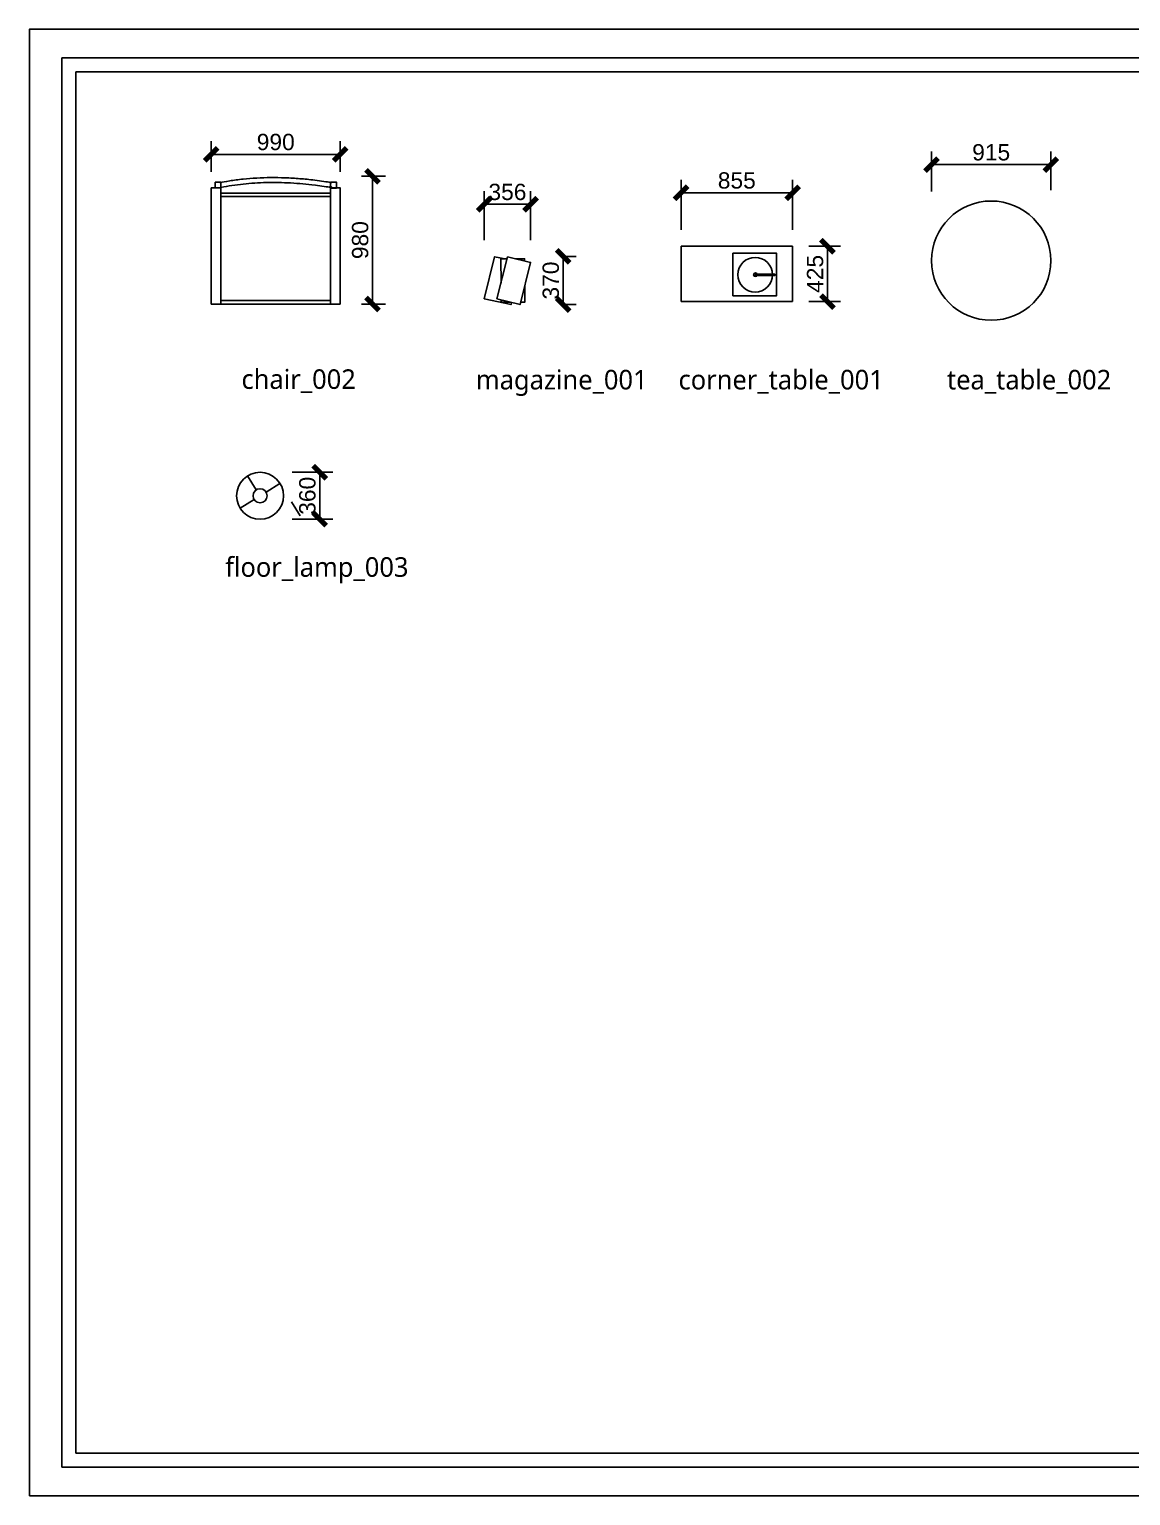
# Model space of a CAD drawing. Extents: x 96704 to 336282, y 34580 to 122302.
# Drawn here: x 134640 to 143087, y 93341 to 104589 of the extents above; entities that cross this region are included whole.
import ezdxf

# ---------------------------------------------------------------- set-up
doc = ezdxf.new("R2010")
doc.units = 0
doc.header["$LTSCALE"] = 1000
doc.header["$MEASUREMENT"] = 0
doc.layers.add('A-WINDOW-门窗', color=153, linetype='Continuous')
doc.layers.add('PM-家具', color=146, linetype='Continuous')
doc.styles.add('ar', font='arial.ttf')
doc.styles.get("Standard").update_dxf_attribs({"font": 'gbenor.shx', "bigfont": 'gbcbig.shx'})
doc.dimstyles.new('1-50', dxfattribs={"dimscale": 50, "dimtxt": 2.5, "dimasz": 2, "dimexe": 2, "dimexo": 2.5, "dimgap": 0.6, "dimtad": 1, "dimdec": 0, "dimrnd": 0.005, "dimzin": 0, "dimdsep": 46, "dimtxsty": 'ar', "dimblk": 'ARCHTICK', "dimcen": 0.125, "dimclrd": 44, "dimclre": 44, "dimclrt": 50, "dimadec": 0, "dimazin": 0, "dimtfac": 1, "dimtdec": 0, "dimtix": 1, "dimtmove": 1, "dimatfit": 3, "dimldrblk": 'DOT', "dimfxl": 1, "dimtvp": 1, "dimtolj": 1, "dimtzin": 0, "dimarcsym": 0})

# ---------------------------------------------------------------- blocks, each defined once
blk = doc.blocks.new('图框2')
at = {"color": 251}
for p, q in [((25027, 17757), (372, 17757)), ((372, 17757), (372, 493)), ((372, 493), (25027, 493))]:
    blk.add_line(p, q, dxfattribs=at)
for p, q in [((24853, 17583), (546, 17583)), ((546, 667), (546, 17583)), ((546, 667), (24853, 667))]:
    blk.add_line(p, q)
blk.add_lwpolyline([(-25, 145), (25375, 145), (25375, 18105), (-25, 18105)], close=True)
blk = doc.blocks.new('_ArchTick')
at = {"color": 0, "linetype": 'ByBlock', "const_width": 0.4}
blk.add_lwpolyline([(-0.5, -0.5), (0.5, 0.5)], dxfattribs=at)
blk = doc.blocks.new('*D120')
at = {"layer": 'A-WINDOW-门窗', "color": 3, "lineweight": -2, "transparency": 16777216}
for p, q in [((139639, 103050), (139639, 103435)), ((140494, 103050), (140494, 103435)), ((139639, 103335), (140494, 103335))]:
    blk.add_line(p, q, dxfattribs=at)
at = {"layer": 'Defpoints', "color": 0, "transparency": 16777216}
for p in [(140494, 103335), (139639, 102925), (140494, 102925)]:
    blk.add_point(p, dxfattribs=at)
at = {"layer": 'A-WINDOW-门窗', "color": 3, "lineweight": -2, "transparency": 16777216, "xscale": 100, "yscale": 100, "zscale": 100, "rotation": 180}
blk.add_blockref('_ArchTick', (139639, 103335), dxfattribs=at)
at = {"layer": 'A-WINDOW-门窗', "color": 3, "lineweight": -2, "transparency": 16777216, "xscale": 100, "yscale": 100, "zscale": 100}
blk.add_blockref('_ArchTick', (140494, 103335), dxfattribs=at)
at = {"layer": 'A-WINDOW-门窗', "color": 255, "transparency": 16777216, "insert": (140066, 103429), "char_height": 125, "attachment_point": 5, "style": 'ar'}
blk.add_mtext('\\A1;855', dxfattribs=at)
blk = doc.blocks.new('_Dot')
at = {"color": 0, "linetype": 'ByBlock', "lineweight": -2}
blk.add_line((-0.5, 0), (-1, 0), dxfattribs=at)
at = {"color": 0, "linetype": 'ByBlock', "const_width": 0.5}
blk.add_lwpolyline([(-0.25, 0, 1), (0.25, 0, 1)], format="xyb", close=True, dxfattribs=at)
blk = doc.blocks.new('*D121')
at = {"layer": 'A-WINDOW-门窗', "color": 3, "lineweight": -2, "transparency": 16777216}
for p, q in [((138129, 102972), (138129, 103347)), ((138485, 102972), (138485, 103347)), ((138129, 103247), (138485, 103247))]:
    blk.add_line(p, q, dxfattribs=at)
at = {"layer": 'Defpoints', "color": 0, "transparency": 16777216}
for p in [(138485, 103247), (138129, 102847), (138485, 102847)]:
    blk.add_point(p, dxfattribs=at)
at = {"layer": 'A-WINDOW-门窗', "color": 3, "lineweight": -2, "transparency": 16777216, "xscale": 100, "yscale": 100, "zscale": 100, "rotation": 180}
blk.add_blockref('_ArchTick', (138129, 103247), dxfattribs=at)
at = {"layer": 'A-WINDOW-门窗', "color": 3, "lineweight": -2, "transparency": 16777216, "xscale": 100, "yscale": 100, "zscale": 100}
blk.add_blockref('_ArchTick', (138485, 103247), dxfattribs=at)
at = {"layer": 'A-WINDOW-门窗', "color": 255, "transparency": 16777216, "insert": (138307, 103341), "char_height": 125, "attachment_point": 5, "style": 'ar'}
blk.add_mtext('\\A1;356', dxfattribs=at)
blk = doc.blocks.new('*D122')
at = {"layer": 'A-WINDOW-门窗', "color": 3, "lineweight": -2, "transparency": 16777216}
for p, q in [((141560, 103344), (141560, 103651)), ((142475, 103356), (142475, 103651)), ((141560, 103551), (142475, 103551))]:
    blk.add_line(p, q, dxfattribs=at)
at = {"layer": 'Defpoints', "color": 0, "transparency": 16777216}
for p in [(142475, 103551), (141560, 103219), (142475, 103231)]:
    blk.add_point(p, dxfattribs=at)
at = {"layer": 'A-WINDOW-门窗', "color": 3, "lineweight": -2, "transparency": 16777216, "xscale": 100, "yscale": 100, "zscale": 100, "rotation": 180}
blk.add_blockref('_ArchTick', (141560, 103551), dxfattribs=at)
at = {"layer": 'A-WINDOW-门窗', "color": 3, "lineweight": -2, "transparency": 16777216, "xscale": 100, "yscale": 100, "zscale": 100}
blk.add_blockref('_ArchTick', (142475, 103551), dxfattribs=at)
at = {"layer": 'A-WINDOW-门窗', "color": 255, "transparency": 16777216, "insert": (142017, 103645), "char_height": 125, "attachment_point": 5, "style": 'ar'}
blk.add_mtext('\\A1;915', dxfattribs=at)
blk = doc.blocks.new('*D129')
at = {"layer": 'A-WINDOW-门窗', "color": 3, "lineweight": -2, "transparency": 16777216}
for p, q in [((136035, 103497), (136035, 103730)), ((137025, 103497), (137025, 103730)), ((136035, 103630), (137025, 103630))]:
    blk.add_line(p, q, dxfattribs=at)
at = {"layer": 'Defpoints', "color": 0, "transparency": 16777216}
for p in [(137025, 103630), (136035, 103372), (137025, 103372)]:
    blk.add_point(p, dxfattribs=at)
at = {"layer": 'A-WINDOW-门窗', "color": 3, "lineweight": -2, "transparency": 16777216, "xscale": 100, "yscale": 100, "zscale": 100, "rotation": 180}
blk.add_blockref('_ArchTick', (136035, 103630), dxfattribs=at)
at = {"layer": 'A-WINDOW-门窗', "color": 3, "lineweight": -2, "transparency": 16777216, "xscale": 100, "yscale": 100, "zscale": 100}
blk.add_blockref('_ArchTick', (137025, 103630), dxfattribs=at)
at = {"layer": 'A-WINDOW-门窗', "color": 255, "transparency": 16777216, "insert": (136530, 103724), "char_height": 125, "attachment_point": 5, "style": 'ar'}
blk.add_mtext('\\A1;990', dxfattribs=at)
blk = doc.blocks.new('*D130')
at = {"layer": 'A-WINDOW-门窗', "color": 3, "lineweight": -2, "transparency": 16777216}
for p, q in [((137188, 103462), (137372, 103462)), ((137272, 103462), (137272, 102482)), ((137188, 102482), (137372, 102482))]:
    blk.add_line(p, q, dxfattribs=at)
at = {"layer": 'Defpoints', "color": 0, "transparency": 16777216}
for p in [(137063, 103462), (137063, 102482), (137272, 102482)]:
    blk.add_point(p, dxfattribs=at)
at = {"layer": 'A-WINDOW-门窗', "color": 3, "lineweight": -2, "transparency": 16777216, "xscale": 100, "yscale": 100, "zscale": 100}
for p, rotation in [((137272, 103462), 90), ((137272, 102482), 270)]:
    blk.add_blockref('_ArchTick', p, dxfattribs=dict(at, rotation=rotation))
at = {"layer": 'A-WINDOW-门窗', "color": 255, "transparency": 16777216, "insert": (137178, 102972), "char_height": 125, "attachment_point": 5, "rotation": 90, "style": 'ar'}
blk.add_mtext('\\A1;980', dxfattribs=at)
blk = doc.blocks.new('*D131')
at = {"layer": 'A-WINDOW-门窗', "color": 3, "lineweight": -2, "transparency": 16777216}
for p, q in [((138731, 102847), (138834, 102847)), ((138734, 102847), (138734, 102477)), ((138731, 102477), (138834, 102477))]:
    blk.add_line(p, q, dxfattribs=at)
at = {"layer": 'Defpoints', "color": 0, "transparency": 16777216}
for p in [(138606, 102847), (138606, 102477), (138734, 102477)]:
    blk.add_point(p, dxfattribs=at)
at = {"layer": 'A-WINDOW-门窗', "color": 3, "lineweight": -2, "transparency": 16777216, "xscale": 100, "yscale": 100, "zscale": 100}
for p, rotation in [((138734, 102847), 90), ((138734, 102477), 270)]:
    blk.add_blockref('_ArchTick', p, dxfattribs=dict(at, rotation=rotation))
at = {"layer": 'A-WINDOW-门窗', "color": 255, "transparency": 16777216, "insert": (138640, 102662), "char_height": 125, "attachment_point": 5, "rotation": 90, "style": 'ar'}
blk.add_mtext('\\A1;370', dxfattribs=at)
blk = doc.blocks.new('*D132')
at = {"layer": 'A-WINDOW-门窗', "color": 3, "lineweight": -2, "transparency": 16777216}
for p, q in [((140619, 102925), (140861, 102925)), ((140761, 102925), (140761, 102500)), ((140619, 102500), (140861, 102500))]:
    blk.add_line(p, q, dxfattribs=at)
at = {"layer": 'Defpoints', "color": 0, "transparency": 16777216}
for p in [(140494, 102925), (140494, 102500), (140761, 102500)]:
    blk.add_point(p, dxfattribs=at)
at = {"layer": 'A-WINDOW-门窗', "color": 3, "lineweight": -2, "transparency": 16777216, "xscale": 100, "yscale": 100, "zscale": 100}
for p, rotation in [((140761, 102925), 90), ((140761, 102500), 270)]:
    blk.add_blockref('_ArchTick', p, dxfattribs=dict(at, rotation=rotation))
at = {"layer": 'A-WINDOW-门窗', "color": 255, "transparency": 16777216, "insert": (140667, 102713), "char_height": 125, "attachment_point": 5, "rotation": 90, "style": 'ar'}
blk.add_mtext('\\A1;425', dxfattribs=at)
blk = doc.blocks.new('*D137')
at = {"layer": 'A-WINDOW-门窗', "color": 3, "lineweight": -2, "transparency": 16777216}
for p, q in [((136655, 101191), (136967, 101191)), ((136867, 101191), (136867, 100831)), ((136655, 100831), (136967, 100831))]:
    blk.add_line(p, q, dxfattribs=at)
at = {"layer": 'Defpoints', "color": 0, "transparency": 16777216}
for p in [(136530, 101191), (136530, 100831), (136867, 100831)]:
    blk.add_point(p, dxfattribs=at)
at = {"layer": 'A-WINDOW-门窗', "color": 3, "lineweight": -2, "transparency": 16777216, "xscale": 100, "yscale": 100, "zscale": 100}
for p, rotation in [((136867, 101191), 90), ((136867, 100831), 270)]:
    blk.add_blockref('_ArchTick', p, dxfattribs=dict(at, rotation=rotation))
at = {"layer": 'A-WINDOW-门窗', "color": 255, "transparency": 16777216, "insert": (136773, 101011), "char_height": 125, "attachment_point": 5, "rotation": 90, "style": 'ar'}
blk.add_mtext('\\A1;360', dxfattribs=at)
blk = doc.blocks.new('54645765767')
for p, q in [((-132508, -22070), (-132508, -22495)), ((-131653, -22070), (-132508, -22070)), ((-131653, -22495), (-131653, -22070)), ((-132508, -22495), (-131653, -22495))]:
    blk.add_line(p, q)
for points in [[(-132111, -22125), (-131776, -22125), (-131776, -22451), (-132111, -22451)], [(-131938, -22285), (-131788, -22285), (-131788, -22294), (-131938, -22294)]]:
    blk.add_lwpolyline(points, close=True)
for centre, major_axis, ratio in [((-131940, -22289), (0, -133), 0.996211), ((-131938, -22289), (0, -14.3), 0.958156)]:
    blk.add_ellipse(centre, major_axis=major_axis, ratio=ratio)
blk = doc.blocks.new('345668009')
for points in [[(-136082, -21578), (-136037, -21578), (-136037, -21623), (-136082, -21623)], [(-135197, -21579), (-135152, -21579), (-135152, -21624), (-135197, -21624)], [(-136112, -21623), (-136037, -21623), (-136037, -22514), (-136112, -22514)]]:
    blk.add_lwpolyline(points, close=True)
for points in [[(-135122, -22514), (-136037, -22514), (-136037, -21664)], [(-136037, -21664), (-135197, -21664), (-135197, -22516)], [(-135197, -22488), (-136037, -22488), (-136037, -21690)], [(-136037, -21690), (-135197, -21690), (-135197, -22516)], [(-135197, -22516), (-135197, -21623)], [(-135197, -21623), (-135122, -21623), (-135122, -22514)]]:
    blk.add_lwpolyline(points)
blk.add_open_spline([(-136037, -21619), (-135655, -21544), (-135197, -21619), (-135197, -21600), (-135197, -21581), (-135655, -21507), (-136037, -21581), (-136037, -21600), (-136037, -21618)], degree=2, knots=[0, 0, 0, 1, 1, 2, 2, 3, 3, 4, 4, 4])
blk = doc.blocks.new('54657676')
for points in [[(-133808, -22502), (-133812, -22518), (-134018, -22474), (-133938, -22151), (-133844, -22171)], [(-133889, -22353), (-133891, -22167), (-133843, -22166)], [(-133779, -22166), (-133708, -22166), (-133708, -22184)], [(-133707, -22374), (-133706, -22499), (-133738, -22499)], [(-133819, -22499), (-133889, -22500), (-133889, -22482)]]:
    blk.add_lwpolyline(points)
blk.add_lwpolyline([(-133839, -22151), (-133662, -22195), (-133743, -22518), (-133920, -22474)], close=True)

msp = doc.modelspace()

# ---------------------------------------------------------------- linework, layer by layer
at = {"color": 146}
msp.add_line((138128.6, 103247.4), (138484.6, 103247.4), dxfattribs=at)
at = {"layer": 'A-WINDOW-门窗', "color": 9}
msp.add_lwpolyline([(136651.2, 100965), (136718.1, 100858.2)], dxfattribs=at)
at = {"layer": 'PM-家具', "color": 250}
for points in [[(136381.1, 101056.5), (136314.3, 101163.3)], [(136455.6, 101039.5), (136562.4, 101106.3)], [(136364.1, 100982), (136257.3, 100915.2)]]:
    msp.add_lwpolyline(points, dxfattribs=at)
at = {"layer": 'PM-家具'}
for centre, radius in [((142017.4, 102814.5), 457.5), ((136409.8, 101010.8), 180)]:
    msp.add_circle(centre, radius, dxfattribs=at)
at = {"layer": 'PM-家具', "color": 250}
msp.add_circle((136409.8, 101010.8), 54, dxfattribs=at)

# ---------------------------------------------------------------- block references
at = {"xscale": 0.6263055771723246, "yscale": 0.6263055771723246, "zscale": 0.6263055771723246}
msp.add_blockref('图框2', (134655.9, 93249.8), dxfattribs=at)
at = {"layer": 'PM-家具'}
for name in ['345668009', '54645765767', '54657676']:
    msp.add_blockref(name, (272146.9, 124995.7), dxfattribs=at)

# ---------------------------------------------------------------- texts
at = {"char_height": 150, "width": 1434.402, "attachment_point": 1}
for s, insert in [('{\\fMicrosoft YaHei|b0|i0|c134|p34;chair_002}', (136267.2, 101980.7)), ('{\\fMicrosoft YaHei|b0|i0|c134|p34;magazine_001}', (138064.8, 101976.7)), ('{\\fMicrosoft YaHei|b0|i0|c134|p34;corner_table_001}', (139619.2, 101976.7)), ('{\\fMicrosoft YaHei|b0|i0|c134|p34;tea_table_002}', (141678, 101976.7)), ('{\\fMicrosoft YaHei|b0|i0|c134|p34;floor_lamp_003}', (136142, 100539.6))]:
    msp.add_mtext(s, dxfattribs=dict(at, insert=insert))

# ---------------------------------------------------------------- dimensions: what is measured, and where the dimension line sits
at = {"layer": 'A-WINDOW-门窗', "color": 9}
for base, p1, p2, picture, middle in [((137024.8, 103630), (136034.8, 103372.3), (137024.8, 103372.3), '*D129', (136529.8, 103723.8)), ((142474.9, 103551), (141559.9, 103218.9), (142474.9, 103231), '*D122', (142017.4, 103644.8)), ((140493.8, 103335.3), (139638.8, 102925.3), (140493.8, 102925.3), '*D120', (140066.3, 103429.1)), ((138484.6, 103247.4), (138128.6, 102847.4), (138484.6, 102847.4), '*D121', (138306.6, 103341.3))]:
    dim = msp.add_linear_dim(base=base, p1=p1, p2=p2, dimstyle='1-50', override={"dimclrd": 3, "dimclre": 3, "dimclrt": 255}, dxfattribs=at)
    dim.commit()
    dim.dimension.update_dxf_attribs({"geometry": picture, "text_midpoint": middle})
for base, p1, p2, picture, middle in [((137271.6, 102481.7), (137063, 103461.5), (137063, 102481.7), '*D130', (137177.8, 102971.6)), ((140760.5, 102500.3), (140493.8, 102925.3), (140493.8, 102500.3), '*D132', (140666.7, 102712.8)), ((138733.7, 102477.4), (138605.9, 102847.4), (138605.9, 102477.4), '*D131', (138639.9, 102662.4)), ((136866.6, 100830.8), (136530, 101190.8), (136530.1, 100830.8), '*D137', (136772.8, 101010.8))]:
    dim = msp.add_linear_dim(base=base, p1=p1, p2=p2, angle=90, dimstyle='1-50', override={"dimclrd": 3, "dimclre": 3, "dimclrt": 255}, dxfattribs=at)
    dim.commit()
    dim.dimension.update_dxf_attribs({"geometry": picture, "text_midpoint": middle})

doc.saveas('drawing.dxf')
